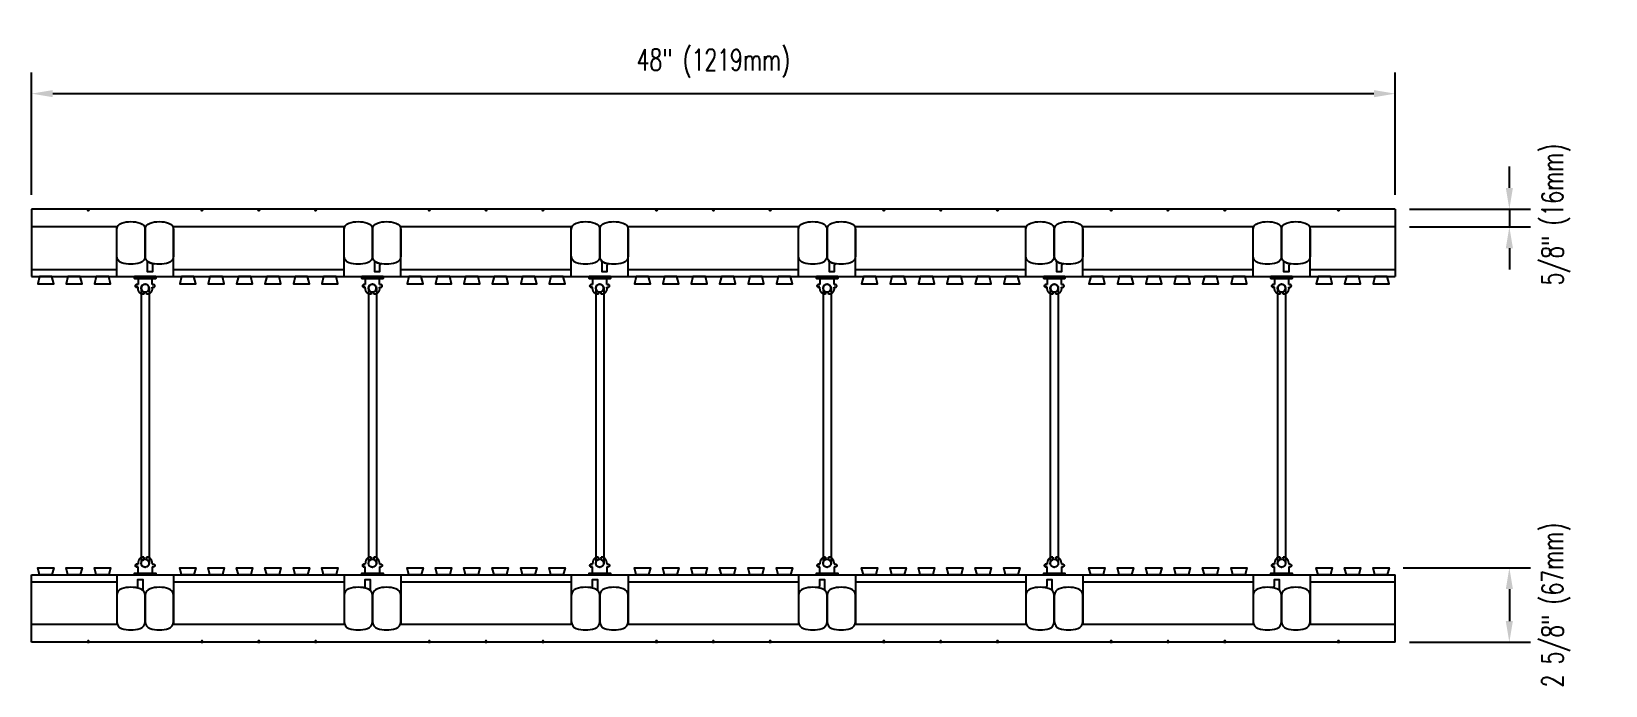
# Model space of a CAD drawing. Header units: inches. Extents: x 329.2 to 384.6, y 103.6 to 160.4.
# Drawn here: x 329.2 to 384.6, y 137.4 to 160.4 of the extents above; entities that cross this region are included whole.
import ezdxf

# ---------------------------------------------------------------- set-up
doc = ezdxf.new("R2010")
doc.units = ezdxf.units.IN
doc.header["$MEASUREMENT"] = 0
for name, color, linetype in [('line25', 2, 'Continuous'), ('LINE50', 5, 'Continuous'), ('LINE9', 9, 'Continuous'), ('TEXT', 4, 'Continuous')]:
    doc.layers.add(name, color=color, linetype=linetype)
doc.styles.add('DIM', font='romans.shx', dxfattribs={"width": 0.7})
doc.dimstyles.new('ext_8', dxfattribs={"dimscale": 8, "dimtxt": 0.09375, "dimasz": 0.09375, "dimexe": 0.09375, "dimexo": 0.0625, "dimgap": 0.0625, "dimtad": 1, "dimdec": 3, "dimzin": 3, "dimdsep": 46, "dimlunit": 4, "dimtxsty": 'DIM', "dimcen": 0.09, "dimdle": 0.09375, "dimclrt": 4, "dimadec": 0, "dimazin": 0, "dimtfac": 1, "dimtdec": 3, "dimtmove": 2, "dimatfit": 3, "dimfxl": 0, "dimfrac": 2, "dimtolj": 1, "dimtzin": 0, "dimarcsym": 0})

# ---------------------------------------------------------------- blocks, each defined once
blk = doc.blocks.new('*D20')
at = {"layer": 'Defpoints', "color": 0}
for p in [(377.176, 158.221), (329.176, 154.154), (377.176, 154.154)]:
    blk.add_point(p, dxfattribs=at)
at = {"layer": 'TEXT', "color": 0, "lineweight": -2}
for p, q in [((329.176, 154.654), (329.176, 158.971)), ((377.176, 154.654), (377.176, 158.971)), ((329.926, 158.221), (376.426, 158.221))]:
    blk.add_line(p, q, dxfattribs=at)
at = {"layer": 'TEXT', "color": 0}
for points in [[(329.926, 158.346), (329.926, 158.096), (329.176, 158.221)], [(376.426, 158.346), (376.426, 158.096), (377.176, 158.221)]]:
    blk.add_solid(points, dxfattribs=at)
at = {"layer": 'TEXT', "color": 4, "insert": (353.176, 159.292), "char_height": 0.75, "attachment_point": 5, "style": 'DIM'}
blk.add_mtext('\\A1;48" (1219mm)', dxfattribs=at)
blk = doc.blocks.new('*D21')
at = {"layer": 'Defpoints', "color": 0}
for p in [(377.176, 154.154), (377.176, 153.529), (381.191, 153.529)]:
    blk.add_point(p, dxfattribs=at)
at = {"layer": 'TEXT', "color": 0, "lineweight": -2}
for p, q in [((381.191, 154.904), (381.191, 155.654)), ((377.676, 154.154), (381.941, 154.154)), ((381.191, 154.154), (381.191, 153.529)), ((377.676, 153.529), (381.941, 153.529)), ((381.191, 152.779), (381.191, 152.029))]:
    blk.add_line(p, q, dxfattribs=at)
at = {"layer": 'TEXT', "color": 0}
for points in [[(381.066, 154.904), (381.316, 154.904), (381.191, 154.154)], [(381.066, 152.779), (381.316, 152.779), (381.191, 153.529)]]:
    blk.add_solid(points, dxfattribs=at)
at = {"layer": 'TEXT', "color": 4, "insert": (382.831, 153.967), "char_height": 0.75, "attachment_point": 5, "rotation": 90, "style": 'DIM'}
blk.add_mtext('\\A1;5/8" (16mm)', dxfattribs=at)
blk = doc.blocks.new('*D22')
at = {"layer": 'Defpoints', "color": 0}
for p in [(376.957, 141.529), (377.176, 138.904), (381.191, 138.904)]:
    blk.add_point(p, dxfattribs=at)
at = {"layer": 'TEXT', "color": 0, "lineweight": -2}
for p, q in [((377.457, 141.529), (381.941, 141.529)), ((381.191, 140.779), (381.191, 139.654)), ((377.676, 138.904), (381.941, 138.904))]:
    blk.add_line(p, q, dxfattribs=at)
at = {"layer": 'TEXT', "color": 0}
for points in [[(381.066, 140.779), (381.316, 140.779), (381.191, 141.529)], [(381.066, 139.654), (381.316, 139.654), (381.191, 138.904)]]:
    blk.add_solid(points, dxfattribs=at)
at = {"layer": 'TEXT', "color": 4, "insert": (382.831, 140.217), "char_height": 0.75, "attachment_point": 5, "rotation": 90, "style": 'DIM'}
blk.add_mtext('\\A1;2 5/8" (67mm)', dxfattribs=at)
blk = doc.blocks.new('WEB_CENTRE_TOP_10')
for p, q in [((-0.141, 9.688), (-0.141, 0)), ((0.141, 9.688), (0.141, 0))]:
    blk.add_line(p, q)
for centre in [(0, 9.688), (0, 0)]:
    blk.add_circle(centre, 0.141)
blk = doc.blocks.new('Connector')
blk.add_point((0.271, 0))
at = {"layer": 'LINE9'}
for p, q in [((0, 0.375), (0, -0.375)), ((0.062, -0.375), (0.062, 0.375)), ((0.281, 0.25), (0.062, 0.25))]:
    blk.add_line(p, q, dxfattribs=at)
for points, weights in [([(0.007, 0.375), (0.004, 0.375), (0, 0.375)], [1, 0.972587069138, 0.950305488115]), ([(0.327, 0.343), (0.308, 0.343), (0.281, 0.317), (0.281, 0.297)], [1, 0.85355339, 0.85355339, 1]), ([(0.328, 0.343), (0.327, 0.343), (0.327, 0.343)], [1, 0.70710678, 1]), ([(0.375, 0.297), (0.375, 0.317), (0.348, 0.343), (0.329, 0.343)], [1, 0.85355339, 0.85355339, 1]), ([(0.406, 0.25), (0.546, 0.25), (0.619, 0.131)], [0.958404415409, 0.794674173519, 0.864651571113]), ([(0.619, 0.052), (0.612, 0.049), (0.604, 0.049)], [0.83615024178, 0.892081430621, 1]), ([(0, -0.375), (0.004, -0.375), (0.007, -0.375)], [0.950305488115, 0.972587069138, 1]), ([(0.281, -0.297), (0.281, -0.317), (0.308, -0.343), (0.327, -0.343)], [1, 0.85355339, 0.85355339, 1]), ([(0.327, -0.343), (0.281, -0.343), (0.281, -0.297)], [1, 0.70710678, 1]), ([(0.329, -0.343), (0.348, -0.343), (0.375, -0.317), (0.375, -0.297)], [1, 0.85355339, 0.85355339, 1]), ([(0.375, -0.297), (0.375, -0.343), (0.329, -0.343)], [1, 0.70710678, 1]), ([(0.619, -0.131), (0.546, -0.25), (0.406, -0.25)], [0.864651574428, 0.794674169686, 0.958404415195]), ([(0.604, -0.049), (0.612, -0.049), (0.619, -0.052)], [1, 0.89208144177, 0.836150253337])]:
    blk.add_rational_spline(points, weights, degree=2, dxfattribs=at)
for points, degree in [([(0, 0.375), (0.002, 0.375), (0.005, 0.375), (0.007, 0.375)], 3), ([(0.007, 0.375), (0.021, 0.375), (0.051, 0.375), (0.062, 0.375), (0.062, 0.375)], 3), ([(0.281, 0.25), (0.281, 0.297)], 1), ([(0.327, 0.343), (0.327, 0.343), (0.328, 0.343), (0.328, 0.343)], 3), ([(0.328, 0.343), (0.329, 0.343), (0.329, 0.343), (0.329, 0.343)], 3), ([(0.375, 0.25), (0.375, 0.297)], 1), ([(0.406, 0.25), (0.375, 0.25)], 1), ([(0.406, 0.25), (0.406, 0.25)], 1), ([(0.406, 0.25), (0.406, 0.25)], 1), ([(0.406, 0.25), (0.406, 0.25)], 1), ([(0.406, 0.25), (0.406, 0.25)], 1), ([(0.406, 0.25), (0.406, 0.25)], 1), ([(0.406, 0.25), (0.406, 0.25)], 1), ([(0.406, 0.25), (0.406, 0.25)], 1), ([(0.406, 0.25), (0.406, 0.25)], 1), ([(0.406, 0.25), (0.406, 0.25)], 1), ([(0.406, 0.25), (0.406, 0.25)], 1), ([(0.406, 0.25), (0.406, 0.25)], 1), ([(0.406, 0.25), (0.406, 0.25)], 1), ([(0.406, 0.25), (0.406, 0.25)], 1), ([(0.406, 0.25), (0.406, 0.25)], 1), ([(0.406, 0.25), (0.406, 0.25)], 1), ([(0.406, 0.25), (0.406, 0.25)], 1), ([(0.406, 0.25), (0.406, 0.25)], 1), ([(0.406, 0.25), (0.406, 0.25)], 1), ([(0.406, 0.25), (0.406, 0.25)], 1), ([(0.406, 0.25), (0.406, 0.25)], 1), ([(0.406, 0.25), (0.406, 0.25)], 1), ([(0.406, 0.25), (0.406, 0.25)], 1), ([(0.406, 0.25), (0.406, 0.25)], 1), ([(0.406, 0.25), (0.406, 0.25)], 1), ([(0.604, 0.049), (0.532, 0.049)], 1), ([(0.532, 0.049), (0.532, 0.049)], 1), ([(0.532, 0.049), (0.532, 0.049)], 1), ([(0.532, 0.049), (0.532, 0.049)], 1), ([(0.532, 0.049), (0.532, 0.049)], 1), ([(0.532, 0.049), (0.532, 0.049)], 1), ([(0.532, 0.049), (0.532, 0.049)], 1), ([(0.532, 0.049), (0.532, 0.049)], 1), ([(0.532, 0.049), (0.532, 0.049)], 1), ([(0.532, 0.049), (0.532, 0.049)], 1), ([(0.532, 0.049), (0.532, 0.049)], 1), ([(0.604, 0.049), (0.609, 0.049), (0.614, 0.05), (0.619, 0.052)], 3), ([(0.604, 0.049), (0.604, 0.049)], 1), ([(0.604, 0.049), (0.604, 0.049)], 1), ([(0.604, 0.049), (0.604, 0.049)], 1), ([(0.604, 0.049), (0.604, 0.049)], 1), ([(0.619, 0.131), (0.619, 0.052)], 1), ([(0.619, 0.131), (0.619, 0.131)], 1), ([(0.619, 0.131), (0.619, 0.131)], 1), ([(0.619, 0.131), (0.619, 0.131)], 1), ([(0.619, 0.131), (0.619, 0.131)], 1), ([(0.007, -0.375), (0.005, -0.375), (0.002, -0.375), (0, -0.375)], 3), ([(0.062, -0.375), (0.062, -0.375), (0.051, -0.375), (0.021, -0.375), (0.007, -0.375)], 3), ([(0.062, -0.25), (0.281, -0.25)], 1), ([(0.281, -0.297), (0.281, -0.25)], 1), ([(0.281, -0.25), (0.281, -0.297)], 1), ([(0.328, -0.343), (0.328, -0.343), (0.327, -0.343), (0.327, -0.343)], 3), ([(0.329, -0.343), (0.329, -0.343), (0.329, -0.343), (0.328, -0.343)], 3), ([(0.375, -0.25), (0.375, -0.297)], 1), ([(0.375, -0.297), (0.375, -0.25)], 1), ([(0.406, -0.25), (0.375, -0.25)], 1), ([(0.406, -0.25), (0.406, -0.25)], 1), ([(0.406, -0.25), (0.406, -0.25)], 1), ([(0.406, -0.25), (0.406, -0.25)], 1), ([(0.406, -0.25), (0.406, -0.25)], 1), ([(0.406, -0.25), (0.406, -0.25)], 1), ([(0.406, -0.25), (0.406, -0.25)], 1), ([(0.406, -0.25), (0.406, -0.25)], 1), ([(0.406, -0.25), (0.406, -0.25)], 1), ([(0.406, -0.25), (0.406, -0.25)], 1), ([(0.406, -0.25), (0.406, -0.25)], 1), ([(0.406, -0.25), (0.406, -0.25)], 1), ([(0.532, -0.049), (0.604, -0.049)], 1), ([(0.604, -0.049), (0.58, -0.049), (0.556, -0.049), (0.532, -0.049)], 3), ([(0.532, -0.049), (0.532, -0.049)], 1), ([(0.532, -0.049), (0.532, -0.049)], 1), ([(0.532, -0.049), (0.532, -0.049)], 1), ([(0.532, -0.049), (0.532, -0.049)], 1), ([(0.619, -0.052), (0.614, -0.05), (0.609, -0.049), (0.604, -0.049)], 3), ([(0.604, -0.049), (0.604, -0.049)], 1), ([(0.604, -0.049), (0.604, -0.049)], 1), ([(0.604, -0.049), (0.604, -0.049)], 1), ([(0.604, -0.049), (0.604, -0.049)], 1), ([(0.604, -0.049), (0.604, -0.049)], 1), ([(0.604, -0.049), (0.604, -0.049)], 1), ([(0.604, -0.049), (0.604, -0.049)], 1), ([(0.604, -0.049), (0.604, -0.049)], 1), ([(0.619, -0.052), (0.619, -0.131)], 1), ([(0.619, -0.131), (0.619, -0.131)], 1), ([(0.619, -0.131), (0.619, -0.131)], 1), ([(0.619, -0.131), (0.619, -0.131)], 1), ([(0.619, -0.131), (0.619, -0.131)], 1)]:
    blk.add_open_spline(points, degree=degree, dxfattribs=at)
for points, weights, knots in [([(0.062, 0.375), (0.062, 0.375), (0.046, 0.375), (0.03, 0.375), (0.007, 0.375)], [0.868718858569, 0.861102746415, 1, 0.861102734288, 0.868718859898], [0, 0, 0, 0.5, 0.5, 1, 1, 1]), ([(0.532, 0.049), (0.472, 0.203), (0.333, 0.113), (0.157, 0), (0.333, -0.113), (0.472, -0.203), (0.532, -0.049)], [0.899508922286, 0.599718215298, 1, 0.54226024, 1, 0.599718224335, 0.899508908749], [0, 0, 0, 0.318112, 0.318112, 0.681888, 0.681888, 1, 1, 1]), ([(0.007, -0.375), (0.03, -0.375), (0.046, -0.375), (0.062, -0.375), (0.062, -0.375)], [0.868718859319, 0.861102739573, 1, 0.861102742958, 0.868718858948], [0, 0, 0, 0.5, 0.5, 1, 1, 1])]:
    blk.add_rational_spline(points, weights, degree=2, knots=knots, dxfattribs=at)

msp = doc.modelspace()

# ---------------------------------------------------------------- linework, layer by layer
at = {"layer": 'line25'}
for p, q in [((332.1758, 153.5295), (329.1758, 153.5295)), ((340.1758, 153.5295), (334.1758, 153.5295)), ((348.1757, 153.5295), (342.1758, 153.5295)), ((356.1758, 153.5295), (350.1757, 153.5295)), ((364.1758, 153.5295), (358.1758, 153.5295)), ((372.1758, 153.5295), (366.1758, 153.5295)), ((377.1758, 153.5295), (374.1758, 153.5295)), ((329.1758, 151.7795), (377.1758, 151.7795)), ((329.1758, 141.2795), (377.1758, 141.2795)), ((332.1758, 139.5295), (329.1758, 139.5295)), ((340.1758, 139.5295), (334.1758, 139.5295)), ((348.1757, 139.5295), (342.1758, 139.5295)), ((356.1758, 139.5295), (350.1757, 139.5295)), ((364.1758, 139.5295), (358.1758, 139.5295)), ((372.1758, 139.5295), (366.1758, 139.5295)), ((377.1758, 139.5295), (374.1758, 139.5295))]:
    msp.add_line(p, q, dxfattribs=at)
for points in [[(329.457, 151.7795), (329.3946, 151.5295), (329.957, 151.5295), (329.8946, 151.7795)], [(330.457, 151.7795), (330.3946, 151.5295), (330.957, 151.5295), (330.8946, 151.7795)], [(331.457, 151.7795), (331.3946, 151.5295), (331.957, 151.5295), (331.8946, 151.7795)], [(334.457, 151.7795), (334.3946, 151.5295), (334.957, 151.5295), (334.8946, 151.7795)], [(335.457, 151.7795), (335.3946, 151.5295), (335.957, 151.5295), (335.8946, 151.7795)], [(336.457, 151.7795), (336.3946, 151.5295), (336.957, 151.5295), (336.8946, 151.7795)], [(337.457, 151.7795), (337.3946, 151.5295), (337.957, 151.5295), (337.8946, 151.7795)], [(338.457, 151.7795), (338.3946, 151.5295), (338.957, 151.5295), (338.8946, 151.7795)], [(339.457, 151.7795), (339.3946, 151.5295), (339.957, 151.5295), (339.8946, 151.7795)], [(342.457, 151.7795), (342.3946, 151.5295), (342.957, 151.5295), (342.8946, 151.7795)], [(343.457, 151.7795), (343.3946, 151.5295), (343.957, 151.5295), (343.8946, 151.7795)], [(344.457, 151.7795), (344.3946, 151.5295), (344.957, 151.5295), (344.8946, 151.7795)], [(345.457, 151.7795), (345.3946, 151.5295), (345.957, 151.5295), (345.8946, 151.7795)], [(346.457, 151.7795), (346.3946, 151.5295), (346.957, 151.5295), (346.8946, 151.7795)], [(347.457, 151.7795), (347.3946, 151.5295), (347.957, 151.5295), (347.8946, 151.7795)], [(350.457, 151.7795), (350.3946, 151.5295), (350.957, 151.5295), (350.8946, 151.7795)], [(351.457, 151.7795), (351.3946, 151.5295), (351.957, 151.5295), (351.8946, 151.7795)], [(352.457, 151.7795), (352.3946, 151.5295), (352.957, 151.5295), (352.8946, 151.7795)], [(353.457, 151.7795), (353.3946, 151.5295), (353.957, 151.5295), (353.8946, 151.7795)], [(354.457, 151.7795), (354.3946, 151.5295), (354.957, 151.5295), (354.8946, 151.7795)], [(355.457, 151.7795), (355.3946, 151.5295), (355.957, 151.5295), (355.8946, 151.7795)], [(358.457, 151.7795), (358.3946, 151.5295), (358.957, 151.5295), (358.8946, 151.7795)], [(359.457, 151.7795), (359.3946, 151.5295), (359.957, 151.5295), (359.8946, 151.7795)], [(360.457, 151.7795), (360.3946, 151.5295), (360.957, 151.5295), (360.8946, 151.7795)], [(361.457, 151.7795), (361.3946, 151.5295), (361.957, 151.5295), (361.8946, 151.7795)], [(362.457, 151.7795), (362.3946, 151.5295), (362.957, 151.5295), (362.8946, 151.7795)], [(363.457, 151.7795), (363.3946, 151.5295), (363.957, 151.5295), (363.8946, 151.7795)], [(366.457, 151.7795), (366.3946, 151.5295), (366.957, 151.5295), (366.8946, 151.7795)], [(367.457, 151.7795), (367.3946, 151.5295), (367.957, 151.5295), (367.8946, 151.7795)], [(368.457, 151.7795), (368.3946, 151.5295), (368.957, 151.5295), (368.8946, 151.7795)], [(369.457, 151.7795), (369.3946, 151.5295), (369.957, 151.5295), (369.8946, 151.7795)], [(370.457, 151.7795), (370.3946, 151.5295), (370.957, 151.5295), (370.8946, 151.7795)], [(371.457, 151.7795), (371.3946, 151.5295), (371.957, 151.5295), (371.8946, 151.7795)], [(374.457, 151.7795), (374.3946, 151.5295), (374.957, 151.5295), (374.8946, 151.7795)], [(375.457, 151.7795), (375.3946, 151.5295), (375.957, 151.5295), (375.8946, 151.7795)], [(376.457, 151.7795), (376.3946, 151.5295), (376.957, 151.5295), (376.8946, 151.7795)], [(329.457, 141.2795), (329.3946, 141.5295), (329.957, 141.5295), (329.8946, 141.2795)], [(330.457, 141.2795), (330.3946, 141.5295), (330.957, 141.5295), (330.8946, 141.2795)], [(331.457, 141.2795), (331.3946, 141.5295), (331.957, 141.5295), (331.8946, 141.2795)], [(334.457, 141.2795), (334.3946, 141.5295), (334.957, 141.5295), (334.8946, 141.2795)], [(335.457, 141.2795), (335.3946, 141.5295), (335.957, 141.5295), (335.8946, 141.2795)], [(336.457, 141.2795), (336.3946, 141.5295), (336.957, 141.5295), (336.8946, 141.2795)], [(337.457, 141.2795), (337.3946, 141.5295), (337.957, 141.5295), (337.8946, 141.2795)], [(338.457, 141.2795), (338.3946, 141.5295), (338.957, 141.5295), (338.8946, 141.2795)], [(339.457, 141.2795), (339.3946, 141.5295), (339.957, 141.5295), (339.8946, 141.2795)], [(342.457, 141.2795), (342.3946, 141.5295), (342.957, 141.5295), (342.8946, 141.2795)], [(343.457, 141.2795), (343.3946, 141.5295), (343.957, 141.5295), (343.8946, 141.2795)], [(344.457, 141.2795), (344.3946, 141.5295), (344.957, 141.5295), (344.8946, 141.2795)], [(345.457, 141.2795), (345.3946, 141.5295), (345.957, 141.5295), (345.8946, 141.2795)], [(346.457, 141.2795), (346.3946, 141.5295), (346.957, 141.5295), (346.8946, 141.2795)], [(347.457, 141.2795), (347.3946, 141.5295), (347.957, 141.5295), (347.8946, 141.2795)], [(350.457, 141.2795), (350.3946, 141.5295), (350.957, 141.5295), (350.8946, 141.2795)], [(351.457, 141.2795), (351.3946, 141.5295), (351.957, 141.5295), (351.8946, 141.2795)], [(352.457, 141.2795), (352.3946, 141.5295), (352.957, 141.5295), (352.8946, 141.2795)], [(353.457, 141.2795), (353.3946, 141.5295), (353.957, 141.5295), (353.8946, 141.2795)], [(354.457, 141.2795), (354.3946, 141.5295), (354.957, 141.5295), (354.8946, 141.2795)], [(355.457, 141.2795), (355.3946, 141.5295), (355.957, 141.5295), (355.8946, 141.2795)], [(358.457, 141.2795), (358.3946, 141.5295), (358.957, 141.5295), (358.8946, 141.2795)], [(359.457, 141.2795), (359.3946, 141.5295), (359.957, 141.5295), (359.8946, 141.2795)], [(360.457, 141.2795), (360.3946, 141.5295), (360.957, 141.5295), (360.8946, 141.2795)], [(361.457, 141.2795), (361.3946, 141.5295), (361.957, 141.5295), (361.8946, 141.2795)], [(362.457, 141.2795), (362.3946, 141.5295), (362.957, 141.5295), (362.8946, 141.2795)], [(363.457, 141.2795), (363.3946, 141.5295), (363.957, 141.5295), (363.8946, 141.2795)], [(366.457, 141.2795), (366.3946, 141.5295), (366.957, 141.5295), (366.8946, 141.2795)], [(367.457, 141.2795), (367.3946, 141.5295), (367.957, 141.5295), (367.8946, 141.2795)], [(368.457, 141.2795), (368.3946, 141.5295), (368.957, 141.5295), (368.8946, 141.2795)], [(369.457, 141.2795), (369.3946, 141.5295), (369.957, 141.5295), (369.8946, 141.2795)], [(370.457, 141.2795), (370.3946, 141.5295), (370.957, 141.5295), (370.8946, 141.2795)], [(371.457, 141.2795), (371.3946, 141.5295), (371.957, 141.5295), (371.8946, 141.2795)], [(374.457, 141.2795), (374.3946, 141.5295), (374.957, 141.5295), (374.8946, 141.2795)], [(375.457, 141.2795), (375.3946, 141.5295), (375.957, 141.5295), (375.8946, 141.2795)], [(376.457, 141.2795), (376.3946, 141.5295), (376.957, 141.5295), (376.8946, 141.2795)]]:
    msp.add_lwpolyline(points, close=True, dxfattribs=at)
at = {"layer": 'LINE50'}
for p, q in [((329.1758, 154.1545), (329.1758, 151.7795)), ((377.1758, 154.1545), (329.1758, 154.1545)), ((377.1758, 154.1545), (377.1758, 151.7795)), ((329.1758, 138.9045), (329.1758, 141.2795)), ((377.1758, 138.9045), (377.1758, 141.2795)), ((377.1758, 138.9045), (329.1758, 138.9045))]:
    msp.add_line(p, q, dxfattribs=at)
at = {"layer": 'LINE9'}
for p, q in [((332.1758, 151.7795), (332.1758, 153.5295)), ((334.1758, 151.7795), (334.1758, 153.5295)), ((340.1758, 151.7795), (340.1758, 153.5295)), ((342.1758, 151.7795), (342.1758, 153.5295)), ((348.1757, 151.7795), (348.1757, 153.5295)), ((350.1757, 151.7795), (350.1757, 153.5295)), ((356.1758, 151.7795), (356.1758, 153.5295)), ((358.1758, 151.7795), (358.1758, 153.5295)), ((364.1758, 151.7795), (364.1758, 153.5295)), ((366.1758, 151.7795), (366.1758, 153.5295)), ((372.1758, 151.7795), (372.1758, 153.5295)), ((374.1758, 151.7795), (374.1758, 153.5295)), ((329.1758, 152.0295), (332.1758, 152.0295)), ((334.1758, 152.0295), (340.1758, 152.0295)), ((342.1758, 152.0295), (348.1757, 152.0295)), ((350.1757, 152.0295), (356.1758, 152.0295)), ((358.1758, 152.0295), (364.1758, 152.0295)), ((366.1758, 152.0295), (372.1758, 152.0295)), ((374.1758, 152.0295), (377.1758, 152.0295)), ((332.1758, 141.2795), (332.1758, 139.5295)), ((334.1758, 141.2795), (334.1758, 139.5295)), ((340.1758, 141.2795), (340.1758, 139.5295)), ((342.1758, 141.2795), (342.1758, 139.5295)), ((348.1757, 141.2795), (348.1757, 139.5295)), ((350.1757, 141.2795), (350.1757, 139.5295)), ((356.1758, 141.2795), (356.1758, 139.5295)), ((358.1758, 141.2795), (358.1758, 139.5295)), ((364.1758, 141.2795), (364.1758, 139.5295)), ((366.1758, 141.2795), (366.1758, 139.5295)), ((372.1758, 141.2795), (372.1758, 139.5295)), ((374.1758, 141.2795), (374.1758, 139.5295)), ((329.1758, 141.0295), (332.1758, 141.0295)), ((334.1758, 141.0295), (340.1758, 141.0295)), ((342.1758, 141.0295), (348.1757, 141.0295)), ((350.1757, 141.0295), (356.1758, 141.0295)), ((358.1758, 141.0295), (364.1758, 141.0295)), ((366.1758, 141.0295), (372.1758, 141.0295)), ((374.1758, 141.0295), (377.1758, 141.0295))]:
    msp.add_line(p, q, dxfattribs=at)
for points in [[(331.2071, 154.1545), (331.1758, 154.09), (331.1446, 154.1545)], [(335.2071, 154.1545), (335.1758, 154.09), (335.1446, 154.1545)], [(337.2071, 154.1545), (337.1758, 154.09), (337.1446, 154.1545)], [(339.2071, 154.1545), (339.1758, 154.09), (339.1446, 154.1545)], [(343.2071, 154.1545), (343.1758, 154.09), (343.1446, 154.1545)], [(345.2071, 154.1545), (345.1758, 154.09), (345.1446, 154.1545)], [(347.2071, 154.1545), (347.1758, 154.09), (347.1446, 154.1545)], [(351.2071, 154.1545), (351.1758, 154.09), (351.1446, 154.1545)], [(353.2071, 154.1545), (353.1758, 154.09), (353.1446, 154.1545)], [(355.2071, 154.1545), (355.1758, 154.09), (355.1446, 154.1545)], [(359.2071, 154.1545), (359.1758, 154.09), (359.1446, 154.1545)], [(361.2071, 154.1545), (361.1758, 154.09), (361.1446, 154.1545)], [(363.2071, 154.1545), (363.1758, 154.09), (363.1446, 154.1545)], [(367.2071, 154.1545), (367.1758, 154.09), (367.1446, 154.1545)], [(369.2071, 154.1545), (369.1758, 154.09), (369.1446, 154.1545)], [(371.2071, 154.1545), (371.1758, 154.09), (371.1446, 154.1545)], [(375.2071, 154.1545), (375.1758, 154.09), (375.1446, 154.1545)], [(331.2071, 138.9045), (331.1758, 138.9689), (331.1446, 138.9045)], [(335.2071, 138.9045), (335.1758, 138.9689), (335.1446, 138.9045)], [(337.2071, 138.9045), (337.1758, 138.9689), (337.1446, 138.9045)], [(339.2071, 138.9045), (339.1758, 138.9689), (339.1446, 138.9045)], [(343.2071, 138.9045), (343.1758, 138.9689), (343.1446, 138.9045)], [(345.2071, 138.9045), (345.1758, 138.9689), (345.1446, 138.9045)], [(347.2071, 138.9045), (347.1758, 138.9689), (347.1446, 138.9045)], [(351.2071, 138.9045), (351.1758, 138.9689), (351.1446, 138.9045)], [(353.2071, 138.9045), (353.1758, 138.9689), (353.1446, 138.9045)], [(355.2071, 138.9045), (355.1758, 138.9689), (355.1446, 138.9045)], [(359.2071, 138.9045), (359.1758, 138.9689), (359.1446, 138.9045)], [(361.2071, 138.9045), (361.1758, 138.9689), (361.1446, 138.9045)], [(363.2071, 138.9045), (363.1758, 138.9689), (363.1446, 138.9045)], [(367.2071, 138.9045), (367.1758, 138.9689), (367.1446, 138.9045)], [(369.2071, 138.9045), (369.1758, 138.9689), (369.1446, 138.9045)], [(371.2071, 138.9045), (371.1758, 138.9689), (371.1446, 138.9045)], [(375.2071, 138.9045), (375.1758, 138.9689), (375.1446, 138.9045)]]:
    msp.add_lwpolyline(points, close=True, dxfattribs=at)
for points in [[(333.0027, 152.2685, -0.1576708), (332.3489, 152.2685, -0.3253046), (332.1758, 152.5064), (332.1758, 153.4275, -0.3253046), (332.3489, 153.6654, -0.1576708), (333.0027, 153.6654, -0.3253046), (333.1758, 153.4275), (333.1758, 152.5064, -0.3253046)], [(334.0027, 152.2685, -0.1576708), (333.3489, 152.2685, -0.3253046), (333.1758, 152.5064), (333.1758, 153.4275, -0.3253046), (333.3489, 153.6654, -0.1576708), (334.0027, 153.6654, -0.3253046), (334.1758, 153.4275), (334.1758, 152.5064, -0.3253046)], [(341.0027, 152.2685, -0.1576708), (340.3489, 152.2685, -0.3253046), (340.1758, 152.5064), (340.1758, 153.4275, -0.3253046), (340.3489, 153.6654, -0.1576708), (341.0027, 153.6654, -0.3253046), (341.1758, 153.4275), (341.1758, 152.5064, -0.3253046)], [(342.0027, 152.2685, -0.1576708), (341.3489, 152.2685, -0.3253046), (341.1758, 152.5064), (341.1758, 153.4275, -0.3253046), (341.3489, 153.6654, -0.1576708), (342.0027, 153.6654, -0.3253046), (342.1758, 153.4275), (342.1758, 152.5064, -0.3253046)], [(349.0026, 152.2685, -0.1576708), (348.3488, 152.2685, -0.3253046), (348.1757, 152.5064), (348.1757, 153.4275, -0.3253046), (348.3488, 153.6654, -0.1576708), (349.0026, 153.6654, -0.3253046), (349.1757, 153.4275), (349.1757, 152.5064, -0.3253046)], [(350.0026, 152.2685, -0.1576708), (349.3488, 152.2685, -0.3253046), (349.1757, 152.5064), (349.1757, 153.4275, -0.3253046), (349.3488, 153.6654, -0.1576708), (350.0026, 153.6654, -0.3253046), (350.1757, 153.4275), (350.1757, 152.5064, -0.3253046)], [(357.0027, 152.2685, -0.1576708), (356.3489, 152.2685, -0.3253046), (356.1758, 152.5064), (356.1758, 153.4275, -0.3253046), (356.3489, 153.6654, -0.1576708), (357.0027, 153.6654, -0.3253046), (357.1758, 153.4275), (357.1758, 152.5064, -0.3253046)], [(358.0027, 152.2685, -0.1576708), (357.3489, 152.2685, -0.3253046), (357.1758, 152.5064), (357.1758, 153.4275, -0.3253046), (357.3489, 153.6654, -0.1576708), (358.0027, 153.6654, -0.3253046), (358.1758, 153.4275), (358.1758, 152.5064, -0.3253046)], [(365.0027, 152.2685, -0.1576708), (364.3489, 152.2685, -0.3253046), (364.1758, 152.5064), (364.1758, 153.4275, -0.3253046), (364.3489, 153.6654, -0.1576708), (365.0027, 153.6654, -0.3253046), (365.1758, 153.4275), (365.1758, 152.5064, -0.3253046)], [(366.0027, 152.2685, -0.1576708), (365.3489, 152.2685, -0.3253046), (365.1758, 152.5064), (365.1758, 153.4275, -0.3253046), (365.3489, 153.6654, -0.1576708), (366.0027, 153.6654, -0.3253046), (366.1758, 153.4275), (366.1758, 152.5064, -0.3253046)], [(373.0027, 152.2685, -0.1576708), (372.3489, 152.2685, -0.3253046), (372.1758, 152.5064), (372.1758, 153.4275, -0.3253046), (372.3489, 153.6654, -0.1576708), (373.0027, 153.6654, -0.3253046), (373.1758, 153.4275), (373.1758, 152.5064, -0.3253046)], [(374.0027, 152.2685, -0.1576708), (373.3489, 152.2685, -0.3253046), (373.1758, 152.5064), (373.1758, 153.4275, -0.3253046), (373.3489, 153.6654, -0.1576708), (374.0027, 153.6654, -0.3253046), (374.1758, 153.4275), (374.1758, 152.5064, -0.3253046)], [(333.3489, 152.2685, 0.0372667), (333.5026, 152.2312, 0.4630356), (333.4299, 152.1695), (333.4299, 151.9479), (333.2591, 151.9479), (333.2591, 152.294, 0.1890024), (333.2424, 152.3365, 0.1284074)], [(341.3489, 152.2685, 0.0372667), (341.5026, 152.2312, 0.4630356), (341.4299, 152.1695), (341.4299, 151.9479), (341.2591, 151.9479), (341.2591, 152.294, 0.1890024), (341.2424, 152.3365, 0.1284074)], [(349.3488, 152.2685, 0.0372667), (349.5025, 152.2312, 0.4630356), (349.4298, 152.1695), (349.4298, 151.9479), (349.259, 151.9479), (349.259, 152.294, 0.1890024), (349.2423, 152.3365, 0.1284074)], [(357.3489, 152.2685, 0.0372667), (357.5026, 152.2312, 0.4630356), (357.4299, 152.1695), (357.4299, 151.9479), (357.2591, 151.9479), (357.2591, 152.294, 0.1890024), (357.2424, 152.3365, 0.1284074)], [(365.3489, 152.2685, 0.0372667), (365.5026, 152.2312, 0.4630356), (365.4299, 152.1695), (365.4299, 151.9479), (365.2591, 151.9479), (365.2591, 152.294, 0.1890024), (365.2424, 152.3365, 0.1284074)], [(373.3489, 152.2685, 0.0372667), (373.5026, 152.2312, 0.4630356), (373.4299, 152.1695), (373.4299, 151.9479), (373.2591, 151.9479), (373.2591, 152.294, 0.1890024), (373.2424, 152.3365, 0.1284074)], [(333.0027, 140.7904, 0.1576708), (332.3489, 140.7904, 0.3253046), (332.1758, 140.5525), (332.1758, 139.6314, 0.3253046), (332.3489, 139.3935, 0.1576708), (333.0027, 139.3935, 0.3253046), (333.1758, 139.6314), (333.1758, 140.5525, 0.3253046)], [(333.0027, 140.7904, 0.0372667), (332.849, 140.8277, 0.4630356), (332.9217, 140.8894), (332.9217, 141.111), (333.0926, 141.111), (333.0926, 140.7649, 0.1890024), (333.1092, 140.7224, 0.1284074)], [(334.0027, 140.7904, 0.1576708), (333.3489, 140.7904, 0.3253046), (333.1758, 140.5525), (333.1758, 139.6314, 0.3253046), (333.3489, 139.3935, 0.1576708), (334.0027, 139.3935, 0.3253046), (334.1758, 139.6314), (334.1758, 140.5525, 0.3253046)], [(341.0027, 140.7904, 0.1576708), (340.3489, 140.7904, 0.3253046), (340.1758, 140.5525), (340.1758, 139.6314, 0.3253046), (340.3489, 139.3935, 0.1576708), (341.0027, 139.3935, 0.3253046), (341.1758, 139.6314), (341.1758, 140.5525, 0.3253046)], [(341.0027, 140.7904, 0.0372667), (340.849, 140.8277, 0.4630356), (340.9217, 140.8894), (340.9217, 141.111), (341.0926, 141.111), (341.0926, 140.7649, 0.1890024), (341.1092, 140.7224, 0.1284074)], [(342.0027, 140.7904, 0.1576708), (341.3489, 140.7904, 0.3253046), (341.1758, 140.5525), (341.1758, 139.6314, 0.3253046), (341.3489, 139.3935, 0.1576708), (342.0027, 139.3935, 0.3253046), (342.1758, 139.6314), (342.1758, 140.5525, 0.3253046)], [(349.0026, 140.7904, 0.1576708), (348.3488, 140.7904, 0.3253046), (348.1757, 140.5525), (348.1757, 139.6314, 0.3253046), (348.3488, 139.3935, 0.1576708), (349.0026, 139.3935, 0.3253046), (349.1757, 139.6314), (349.1757, 140.5525, 0.3253046)], [(349.0026, 140.7904, 0.0372667), (348.8489, 140.8277, 0.4630356), (348.9216, 140.8894), (348.9216, 141.111), (349.0925, 141.111), (349.0925, 140.7649, 0.1890024), (349.1091, 140.7224, 0.1284074)], [(350.0026, 140.7904, 0.1576708), (349.3488, 140.7904, 0.3253046), (349.1757, 140.5525), (349.1757, 139.6314, 0.3253046), (349.3488, 139.3935, 0.1576708), (350.0026, 139.3935, 0.3253046), (350.1757, 139.6314), (350.1757, 140.5525, 0.3253046)], [(357.0027, 140.7904, 0.1576708), (356.3489, 140.7904, 0.3253046), (356.1758, 140.5525), (356.1758, 139.6314, 0.3253046), (356.3489, 139.3935, 0.1576708), (357.0027, 139.3935, 0.3253046), (357.1758, 139.6314), (357.1758, 140.5525, 0.3253046)], [(357.0027, 140.7904, 0.0372667), (356.849, 140.8277, 0.4630356), (356.9217, 140.8894), (356.9217, 141.111), (357.0926, 141.111), (357.0926, 140.7649, 0.1890024), (357.1092, 140.7224, 0.1284074)], [(358.0027, 140.7904, 0.1576708), (357.3489, 140.7904, 0.3253046), (357.1758, 140.5525), (357.1758, 139.6314, 0.3253046), (357.3489, 139.3935, 0.1576708), (358.0027, 139.3935, 0.3253046), (358.1758, 139.6314), (358.1758, 140.5525, 0.3253046)], [(365.0027, 140.7904, 0.1576708), (364.3489, 140.7904, 0.3253046), (364.1758, 140.5525), (364.1758, 139.6314, 0.3253046), (364.3489, 139.3935, 0.1576708), (365.0027, 139.3935, 0.3253046), (365.1758, 139.6314), (365.1758, 140.5525, 0.3253046)], [(365.0027, 140.7904, 0.0372667), (364.849, 140.8277, 0.4630356), (364.9217, 140.8894), (364.9217, 141.111), (365.0926, 141.111), (365.0926, 140.7649, 0.1890024), (365.1092, 140.7224, 0.1284074)], [(366.0027, 140.7904, 0.1576708), (365.3489, 140.7904, 0.3253046), (365.1758, 140.5525), (365.1758, 139.6314, 0.3253046), (365.3489, 139.3935, 0.1576708), (366.0027, 139.3935, 0.3253046), (366.1758, 139.6314), (366.1758, 140.5525, 0.3253046)], [(373.0027, 140.7904, 0.1576708), (372.3489, 140.7904, 0.3253046), (372.1758, 140.5525), (372.1758, 139.6314, 0.3253046), (372.3489, 139.3935, 0.1576708), (373.0027, 139.3935, 0.3253046), (373.1758, 139.6314), (373.1758, 140.5525, 0.3253046)], [(373.0027, 140.7904, 0.0372667), (372.849, 140.8277, 0.4630356), (372.9217, 140.8894), (372.9217, 141.111), (373.0926, 141.111), (373.0926, 140.7649, 0.1890024), (373.1092, 140.7224, 0.1284074)], [(374.0027, 140.7904, 0.1576708), (373.3489, 140.7904, 0.3253046), (373.1758, 140.5525), (373.1758, 139.6314, 0.3253046), (373.3489, 139.3935, 0.1576708), (374.0027, 139.3935, 0.3253046), (374.1758, 139.6314), (374.1758, 140.5525, 0.3253046)]]:
    msp.add_lwpolyline(points, format="xyb", close=True, dxfattribs=at)

# ---------------------------------------------------------------- block references
at = {"rotation": 270}
for p in [(333.1758, 151.7795), (341.1758, 151.7795), (349.1758, 151.7795), (357.1758, 151.7795), (365.1758, 151.7795), (373.1758, 151.7795)]:
    msp.add_blockref('Connector', p, dxfattribs=at)
at = {"xscale": -1, "rotation": 270}
for p in [(333.1758, 141.2795), (341.1758, 141.2795), (349.1758, 141.2795), (357.1758, 141.2795), (365.1758, 141.2795), (373.1758, 141.2795)]:
    msp.add_blockref('Connector', p, dxfattribs=at)
at = {"layer": 'LINE9', "rotation": 359.9999999999994}
for p in [(333.1758, 141.6855), (341.1758, 141.6855), (349.1758, 141.6855), (357.1758, 141.6855), (365.1758, 141.6855), (373.1758, 141.6855)]:
    msp.add_blockref('WEB_CENTRE_TOP_10', p, dxfattribs=at)

# ---------------------------------------------------------------- dimensions: what is measured, and where the dimension line sits
at = {"layer": 'TEXT'}
dim = msp.add_linear_dim(base=(377.1758, 158.2209), p1=(329.1758, 154.1545), p2=(377.1758, 154.1545), text='48" (1219mm)', dimstyle='ext_8', dxfattribs=at)
dim.commit()
dim.dimension.update_dxf_attribs({"geometry": '*D20', "text_midpoint": (353.1758, 159.2923)})
for base, p1, p2, text, picture, middle in [((381.1907, 153.5295), (377.1758, 154.1545), (377.1758, 153.5295), '5/8" (16mm)', '*D21', (382.831, 153.967)), ((381.1907, 138.9045), (376.957, 141.5295), (377.1758, 138.9045), '2 5/8" (67mm)', '*D22', (382.831, 140.217))]:
    dim = msp.add_linear_dim(base=base, p1=p1, p2=p2, angle=90, text=text, dimstyle='ext_8', dxfattribs=at)
    dim.commit()
    dim.dimension.update_dxf_attribs({"geometry": picture, "text_midpoint": middle, "dimtype": 160})

doc.saveas('drawing.dxf')
